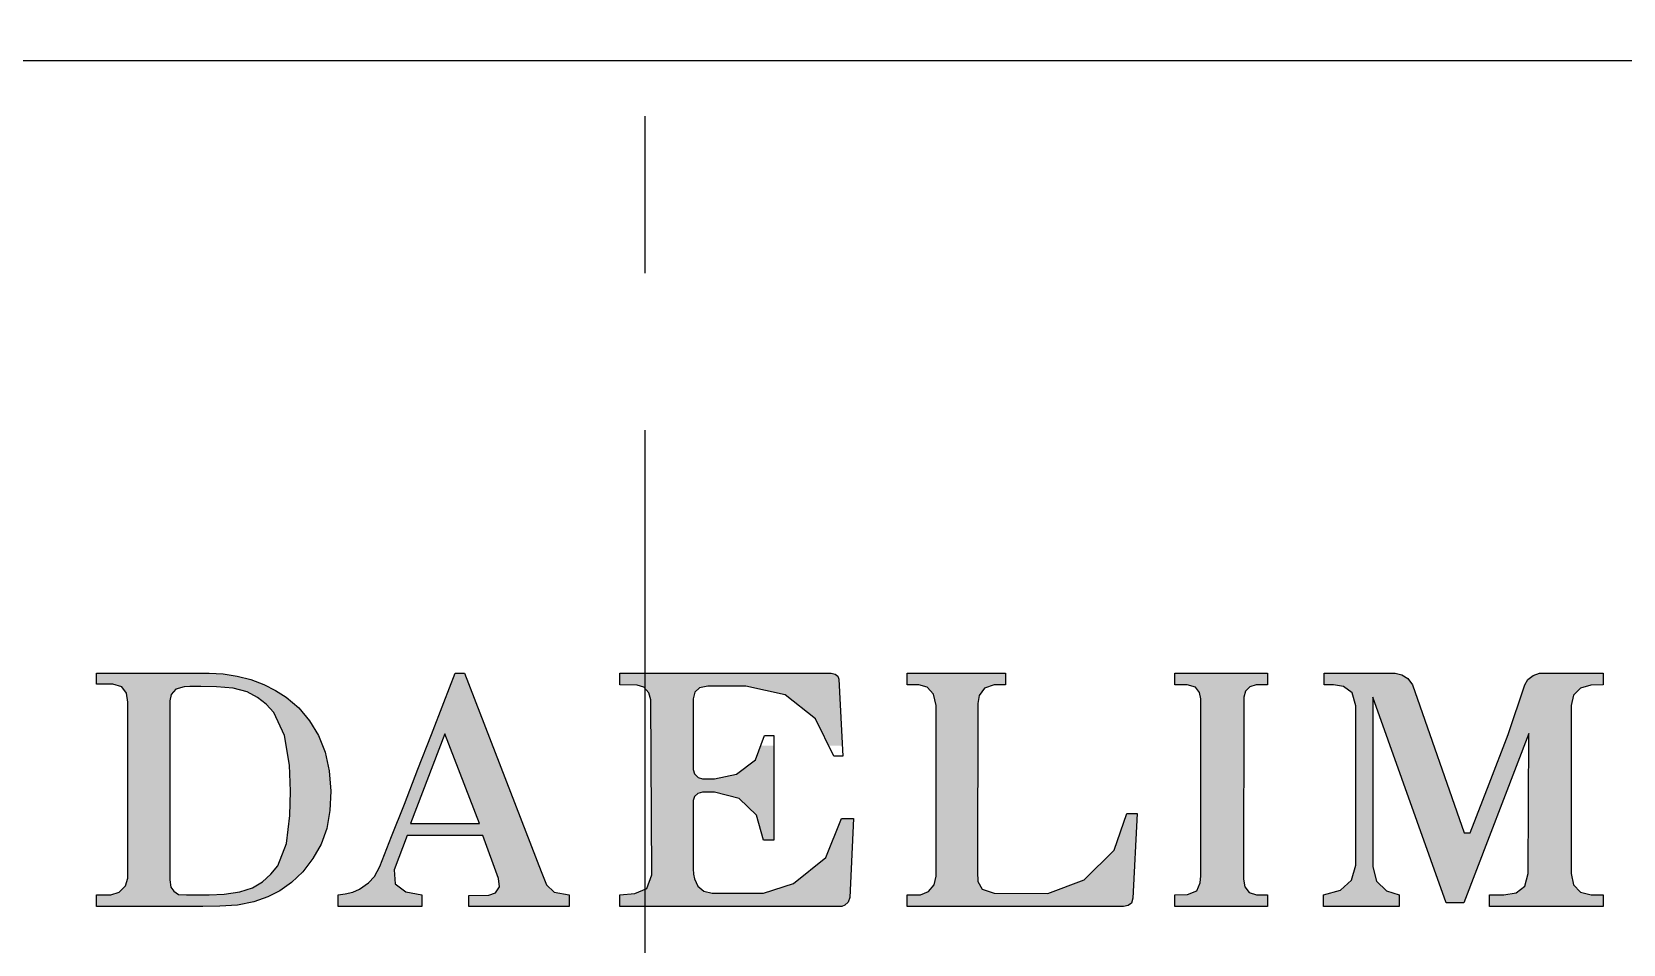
# Model space of a CAD drawing. Extents: x 39525 to 40119, y 15845 to 16265.
# Drawn here: x 39910.64 to 39928.39, y 16029.5 to 16039.67 of the extents above; entities that cross this region are included whole.
import ezdxf

# ---------------------------------------------------------------- set-up
doc = ezdxf.new("R2010")
doc.units = 0
doc.header["$LTSCALE"] = 7
doc.header["$MEASUREMENT"] = 0
doc.linetypes.add('CENTER', pattern=[2, 1.25, -0.25, 0.25, -0.25])
doc.linetypes.add('CENTER2', pattern=[1.125, 0.75, -0.125, 0.125, -0.125])
doc.layers.get('0').update_dxf_attribs({"color": 2, "linetype": 'CONTINUOUS'})
doc.layers.add('CENTER', color=1, linetype='CENTER2')
doc.layers.add('D', color=2, linetype='CONTINUOUS')

msp = doc.modelspace()

# ---------------------------------------------------------------- hatches: boundary and pattern name
at = {"layer": 'D'}
h = msp.add_hatch(color=256, dxfattribs=at)
h.paths.add_polyline_path([(39912.54845, 16029.92251), (39912.7388, 16029.92481), (39912.93759, 16029.93882), (39913.12052, 16029.97513), (39913.27354, 16030.03025), (39913.40769, 16030.09865), (39913.53837, 16030.18895), (39913.66472, 16030.30953), (39913.77528, 16030.45585), (39913.86773, 16030.61563), (39913.93287, 16030.79203), (39913.967, 16030.99146), (39913.97687, 16031.20706), (39913.96024, 16031.43494), (39913.9129, 16031.64203), (39913.88387, 16031.71478), (39913.47905, 16031.71474), (39913.51481, 16031.49804), (39913.52783, 16031.20901), (39913.52052, 16030.938), (39913.48194, 16030.62387), (39913.38707, 16030.37592), (39913.30784, 16030.28132), (39913.21381, 16030.19725), (39913.10494, 16030.13095), (39912.96223, 16030.08648), (39912.78947, 16030.06156), (39912.62093, 16030.05378), (39912.48823, 16030.05203), (39912.36928, 16030.05078), (39912.27939, 16030.05608), (39912.22573, 16030.09268), (39912.19329, 16030.13724), (39912.1824, 16030.21955), (39912.1824, 16031.7146), (39911.71365, 16031.71455), (39911.71365, 16030.23685), (39911.68668, 16030.15133), (39911.61764, 16030.08092), (39911.52426, 16030.05218), (39911.36376, 16030.05268), (39911.36376, 16029.92251)])
h.paths.add_polyline_path([(39912.1824, 16031.7146), (39912.1824, 16032.21521), (39912.19821, 16032.2853), (39912.24908, 16032.3458), (39912.34107, 16032.37169), (39912.40592, 16032.37303), (39912.47015, 16032.3739), (39912.52655, 16032.37422), (39912.70057, 16032.3716), (39912.88996, 16032.35582), (39913.046, 16032.31485), (39913.15852, 16032.25169), (39913.2554, 16032.17534), (39913.34269, 16032.08385), (39913.46065, 16031.82624), (39913.47905, 16031.71474), (39913.88387, 16031.71478), (39913.83862, 16031.82819), (39913.74069, 16031.9928), (39913.62063, 16032.13504), (39913.479, 16032.25522), (39913.36025, 16032.33104), (39913.22855, 16032.39638), (39913.08371, 16032.45057), (39912.93119, 16032.4907), (39912.77718, 16032.51458), (39912.6216, 16032.52247), (39911.36376, 16032.52247), (39911.36376, 16032.39865), (39911.54502, 16032.39819), (39911.6467, 16032.36997), (39911.69938, 16032.29785), (39911.71365, 16032.19803), (39911.71365, 16031.71455)])
h = msp.add_hatch(color=256, dxfattribs=at)
h.paths.add_polyline_path([(39915.84779, 16030.23598), (39915.85632, 16030.14211), (39915.8121, 16030.07429), (39915.73994, 16030.0471), (39915.51408, 16030.04584), (39915.51408, 16029.92251), (39916.63356, 16029.92251), (39916.63356, 16030.05083), (39916.46769, 16030.08032), (39916.38266, 16030.16563), (39916.32176, 16030.31106), (39915.77916, 16031.71498), (39915.29878, 16031.71493), (39915.63626, 16030.8462), (39914.86654, 16030.8462), (39915.19766, 16031.71492), (39915.05057, 16031.7149), (39914.94851, 16031.45133), (39914.79734, 16031.06324), (39914.65506, 16030.70183), (39914.52175, 16030.36723), (39914.46533, 16030.25817), (39914.39561, 16030.18452), (39914.29658, 16030.11458), (39914.22367, 16030.08322), (39914.13839, 16030.06183), (39914.05805, 16030.05083), (39914.05805, 16029.92251), (39914.99078, 16029.92251), (39914.99078, 16030.05083), (39914.81491, 16030.08532), (39914.6942, 16030.17574), (39914.68286, 16030.33139), (39914.8272, 16030.71475), (39915.67201, 16030.71475)])
h.paths.add_polyline_path([(39915.77916, 16031.71498), (39915.46705, 16032.52254), (39915.36394, 16032.52254), (39915.23651, 16032.19469), (39915.09808, 16031.83761), (39915.05057, 16031.7149), (39915.19766, 16031.71492), (39915.24774, 16031.84631), (39915.29878, 16031.71493)])
h = msp.add_hatch(color=256, dxfattribs=at)
h.paths.add_polyline_path([(39919.55451, 16029.92251), (39919.55451, 16030.61594), (39919.49478, 16030.4691), (39919.1368, 16030.17946), (39918.80164, 16030.07259), (39918.62032, 16030.07105), (39918.37936, 16030.06942), (39918.2289, 16030.07201), (39918.1375, 16030.09306), (39918.07018, 16030.14868), (39918.03151, 16030.23033), (39918.02257, 16030.28091), (39918.01715, 16030.34264), (39918.01532, 16030.41535), (39918.01532, 16031.10194), (39918.0309, 16031.14669), (39918.06866, 16031.18143), (39918.12114, 16031.19585), (39918.25366, 16031.19585), (39918.52918, 16031.12669), (39918.72209, 16030.93893), (39918.79981, 16030.66207), (39918.91791, 16030.66207), (39918.91791, 16031.71532), (39918.7712, 16031.7153), (39918.71271, 16031.55698), (39918.50134, 16031.39688), (39918.25366, 16031.34418), (39918.12285, 16031.34418), (39918.07318, 16031.3599), (39918.03247, 16031.39912), (39918.01532, 16031.45), (39918.01532, 16031.71522), (39917.54839, 16031.71517), (39917.55516, 16030.27596), (39917.50111, 16030.12288), (39917.36815, 16030.06686), (39917.19999, 16030.05265), (39917.19999, 16029.92251), (39918.02467, 16029.92251), (39918.84937, 16029.92251)])
h.paths.add_polyline_path([(39919.70875, 16029.93626), (39919.745, 16029.97237), (39919.76201, 16030.02318), (39919.8035, 16030.90338), (39919.67142, 16030.90338), (39919.55451, 16030.61594), (39919.55451, 16029.92251), (39919.67418, 16029.92251)])
h.paths.add_polyline_path([(39918.01532, 16031.71522), (39918.01532, 16032.23722), (39918.03541, 16032.31031), (39918.08881, 16032.358), (39918.17882, 16032.37789), (39918.60561, 16032.37789), (39919.04248, 16032.28247), (39919.38148, 16032.0137), (39919.52847, 16031.71538), (39919.55451, 16031.71538), (39919.55451, 16032.52247), (39917.19999, 16032.52247), (39917.19999, 16032.39234), (39917.39398, 16032.3905), (39917.46879, 16032.36526), (39917.52429, 16032.30501), (39917.54598, 16032.22633), (39917.54839, 16031.71517)])
msp.add_hatch(color=256, dxfattribs=at).paths.add_polyline_path([(39919.6786, 16031.7154), (39919.6407, 16032.45631), (39919.62911, 16032.48953), (39919.60147, 16032.5123), (39919.55451, 16032.52247), (39919.55451, 16031.71538)])
h = msp.add_hatch(color=256, dxfattribs=at)
h.paths.add_polyline_path([(39922.81694, 16029.92251), (39922.86833, 16029.93195), (39922.90374, 16029.96101), (39922.91862, 16030.01537), (39922.96713, 16030.95795), (39922.85316, 16030.95795), (39922.70967, 16030.55104), (39922.37751, 16030.21967), (39921.9725, 16030.06881), (39921.37259, 16030.07259), (39921.23897, 16030.11499), (39921.19235, 16030.20039), (39921.18699, 16030.31011), (39921.18887, 16031.71556), (39920.72604, 16031.71551), (39920.72691, 16030.26163), (39920.70368, 16030.16204), (39920.64148, 16030.09003), (39920.552, 16030.05253), (39920.40364, 16030.05265), (39920.40364, 16029.92251)])
h.paths.add_polyline_path([(39921.18887, 16031.71556), (39921.18949, 16032.18609), (39921.20455, 16032.2724), (39921.26564, 16032.35355), (39921.37431, 16032.39132), (39921.50121, 16032.39234), (39921.50121, 16032.52247), (39920.40364, 16032.52247), (39920.40364, 16032.39234), (39920.53182, 16032.39155), (39920.62447, 16032.3656), (39920.69747, 16032.28949), (39920.72578, 16032.16236), (39920.72604, 16031.71551)])
h = msp.add_hatch(color=256, dxfattribs=at)
h.paths.add_polyline_path([(39926.41232, 16029.96436), (39926.60995, 16029.96436), (39927.28205, 16031.71621), (39927.05546, 16031.71619), (39926.89167, 16031.28946), (39926.68114, 16030.74381), (39926.61396, 16030.74256), (39926.27341, 16031.7161), (39925.7858, 16031.71605)])
h.paths.add_polyline_path([(39926.27341, 16031.7161), (39926.03698, 16032.39199), (39925.98608, 16032.46178), (39925.91995, 16032.50462), (39925.84439, 16032.52247), (39925.05393, 16032.52247), (39925.05393, 16032.39234), (39925.15663, 16032.39347), (39925.26775, 16032.37408), (39925.36419, 16032.30285), (39925.4053, 16032.1595), (39925.40513, 16031.71601), (39925.59353, 16031.71603), (39925.59353, 16032.25363), (39925.7858, 16031.71605)])
h.paths.add_polyline_path([(39925.88932, 16029.92251), (39925.88932, 16030.05265), (39925.74588, 16030.09624), (39925.63671, 16030.20462), (39925.59332, 16030.36561), (39925.59353, 16030.67363), (39925.59353, 16031.71603), (39925.40513, 16031.71601), (39925.4046, 16030.38349), (39925.35665, 16030.21696), (39925.23388, 16030.1027), (39925.04499, 16030.05265), (39925.04499, 16029.92251)])
h.paths.add_polyline_path([(39928.16206, 16029.92251), (39928.16206, 16030.05265), (39928.02817, 16030.05308), (39927.91085, 16030.08165), (39927.83319, 16030.16234), (39927.80507, 16030.28903), (39927.80507, 16031.71627), (39927.33308, 16031.71622), (39927.32793, 16030.28903), (39927.28998, 16030.14882), (39927.19217, 16030.07297), (39927.05669, 16030.05093), (39926.89665, 16030.05265), (39926.89665, 16029.92251)])
h.paths.add_polyline_path([(39927.80507, 16031.71627), (39927.80507, 16032.1634), (39927.83287, 16032.2758), (39927.90943, 16032.35626), (39928.0245, 16032.38878), (39928.16206, 16032.39244), (39928.16206, 16032.52247), (39927.45427, 16032.52247), (39927.38404, 16032.49818), (39927.32458, 16032.452), (39927.28897, 16032.39164), (39927.1024, 16031.8385), (39927.05546, 16031.71619), (39927.28205, 16031.71621), (39927.33357, 16031.85049), (39927.33308, 16031.71622)])
h.paths.add_polyline_path([(39924.42214, 16029.92251), (39924.42214, 16030.05265), (39924.29707, 16030.0532), (39924.21443, 16030.07949), (39924.16796, 16030.1398), (39924.15343, 16030.22654), (39924.15579, 16031.71588), (39923.67559, 16031.71583), (39923.67559, 16030.2653), (39923.67015, 16030.18522), (39923.63238, 16030.09726), (39923.53012, 16030.05471), (39923.38694, 16030.05265), (39923.38694, 16029.92251)])
h.paths.add_polyline_path([(39924.15579, 16031.71588), (39924.15663, 16032.25318), (39924.17536, 16032.32047), (39924.22492, 16032.3712), (39924.29547, 16032.39143), (39924.42214, 16032.39234), (39924.42214, 16032.52247), (39923.38694, 16032.52247), (39923.38694, 16032.39234), (39923.52394, 16032.39143), (39923.61604, 16032.36645), (39923.66266, 16032.30641), (39923.67559, 16032.23667), (39923.67559, 16031.71583)])

# ---------------------------------------------------------------- linework, layer by layer
at = {"color": 7, "linetype": 'Continuous'}
msp.add_line((39895.17522, 16039.35013), (39939.72825, 16039.34996), dxfattribs=at)
at = {"color": 2}
for p, q in [((39911.36376, 16032.39865), (39911.36376, 16032.52247)), ((39911.36376, 16032.52247), (39912.6216, 16032.52247)), ((39912.6216, 16032.52247), (39912.77718, 16032.51458)), ((39912.77718, 16032.51458), (39912.93119, 16032.4907)), ((39912.93119, 16032.4907), (39913.08371, 16032.45057)), ((39915.23651, 16032.19469), (39915.36394, 16032.52254)), ((39915.36394, 16032.52254), (39915.46705, 16032.52254)), ((39915.46705, 16032.52254), (39916.32176, 16030.31106)), ((39917.19999, 16032.52247), (39919.55451, 16032.52247)), ((39917.19999, 16032.39234), (39917.19999, 16032.52247)), ((39919.55451, 16032.52247), (39919.60147, 16032.5123)), ((39919.60147, 16032.5123), (39919.62911, 16032.48953)), ((39919.62911, 16032.48953), (39919.6407, 16032.45631)), ((39920.40364, 16032.52247), (39921.50121, 16032.52247)), ((39920.40364, 16032.39234), (39920.40364, 16032.52247)), ((39921.50121, 16032.52247), (39921.50121, 16032.39234)), ((39923.38694, 16032.52247), (39924.42214, 16032.52247)), ((39923.38694, 16032.39234), (39923.38694, 16032.52247)), ((39924.42214, 16032.52247), (39924.42214, 16032.39234)), ((39925.05393, 16032.52247), (39925.84439, 16032.52247)), ((39925.05393, 16032.39234), (39925.05393, 16032.52247)), ((39925.84439, 16032.52247), (39925.91995, 16032.50462)), ((39925.91995, 16032.50462), (39925.98608, 16032.46178)), ((39927.32458, 16032.452), (39927.38404, 16032.49818)), ((39927.38404, 16032.49818), (39927.45427, 16032.52247)), ((39927.45427, 16032.52247), (39928.16206, 16032.52247)), ((39928.16206, 16032.52247), (39928.16206, 16032.39244)), ((39911.54502, 16032.39819), (39911.36376, 16032.39865)), ((39911.6467, 16032.36997), (39911.54502, 16032.39819)), ((39911.69938, 16032.29785), (39911.6467, 16032.36997)), ((39911.71365, 16032.19803), (39911.69938, 16032.29785)), ((39912.24908, 16032.3458), (39912.19821, 16032.2853)), ((39912.34107, 16032.37169), (39912.24908, 16032.3458)), ((39912.40592, 16032.37303), (39912.34107, 16032.37169)), ((39912.47015, 16032.3739), (39912.40592, 16032.37303)), ((39912.52655, 16032.37422), (39912.47015, 16032.3739)), ((39912.70057, 16032.3716), (39912.52655, 16032.37422)), ((39912.88996, 16032.35582), (39912.70057, 16032.3716)), ((39913.046, 16032.31485), (39912.88996, 16032.35582)), ((39913.15852, 16032.25169), (39913.046, 16032.31485)), ((39913.08371, 16032.45057), (39913.22855, 16032.39638)), ((39913.22855, 16032.39638), (39913.36025, 16032.33104)), ((39913.36025, 16032.33104), (39913.479, 16032.25522)), ((39917.39398, 16032.3905), (39917.19999, 16032.39234)), ((39917.46879, 16032.36526), (39917.39398, 16032.3905)), ((39917.52429, 16032.30501), (39917.46879, 16032.36526)), ((39917.54598, 16032.22633), (39917.52429, 16032.30501)), ((39918.03541, 16032.31031), (39918.01532, 16032.23722)), ((39918.08881, 16032.358), (39918.03541, 16032.31031)), ((39918.17882, 16032.37789), (39918.08881, 16032.358)), ((39918.60561, 16032.37789), (39918.17882, 16032.37789)), ((39919.04248, 16032.28247), (39918.60561, 16032.37789)), ((39919.6407, 16032.45631), (39919.68461, 16031.59789)), ((39920.53182, 16032.39155), (39920.40364, 16032.39234)), ((39920.62447, 16032.3656), (39920.53182, 16032.39155)), ((39920.69747, 16032.28949), (39920.62447, 16032.3656)), ((39921.26564, 16032.35355), (39921.20455, 16032.2724)), ((39921.37431, 16032.39132), (39921.26564, 16032.35355)), ((39921.50121, 16032.39234), (39921.37431, 16032.39132)), ((39923.52394, 16032.39143), (39923.38694, 16032.39234)), ((39923.61604, 16032.36645), (39923.52394, 16032.39143)), ((39923.66266, 16032.30641), (39923.61604, 16032.36645)), ((39923.67559, 16032.23667), (39923.66266, 16032.30641)), ((39924.17536, 16032.32047), (39924.15663, 16032.25318)), ((39924.22492, 16032.3712), (39924.17536, 16032.32047)), ((39924.29547, 16032.39143), (39924.22492, 16032.3712)), ((39924.42214, 16032.39234), (39924.29547, 16032.39143)), ((39925.15663, 16032.39347), (39925.05393, 16032.39234)), ((39925.26775, 16032.37408), (39925.15663, 16032.39347)), ((39925.36419, 16032.30285), (39925.26775, 16032.37408)), ((39925.4053, 16032.1595), (39925.36419, 16032.30285)), ((39925.98608, 16032.46178), (39926.03698, 16032.39199)), ((39926.03698, 16032.39199), (39926.61396, 16030.74256)), ((39927.1024, 16031.8385), (39927.28897, 16032.39164)), ((39927.28897, 16032.39164), (39927.32458, 16032.452)), ((39927.90943, 16032.35626), (39927.83287, 16032.2758)), ((39928.0245, 16032.38878), (39927.90943, 16032.35626)), ((39928.16206, 16032.39244), (39928.0245, 16032.38878)), ((39911.71365, 16030.23685), (39911.71365, 16032.19803)), ((39912.19821, 16032.2853), (39912.1824, 16032.21521)), ((39912.1824, 16032.21521), (39912.1824, 16030.21955)), ((39913.2554, 16032.17534), (39913.15852, 16032.25169)), ((39913.34269, 16032.08385), (39913.2554, 16032.17534)), ((39913.479, 16032.25522), (39913.62063, 16032.13504)), ((39913.62063, 16032.13504), (39913.74069, 16031.9928)), ((39915.09808, 16031.83761), (39915.23651, 16032.19469)), ((39917.55516, 16030.27596), (39917.54598, 16032.22633)), ((39918.01532, 16032.23722), (39918.01532, 16031.45)), ((39919.38148, 16032.0137), (39919.04248, 16032.28247)), ((39920.72578, 16032.16236), (39920.69747, 16032.28949)), ((39920.72691, 16030.26163), (39920.72578, 16032.16236)), ((39921.18949, 16032.18609), (39921.18699, 16030.31011)), ((39921.20455, 16032.2724), (39921.18949, 16032.18609)), ((39923.67559, 16030.2653), (39923.67559, 16032.23667)), ((39924.15663, 16032.25318), (39924.15343, 16030.22654)), ((39925.4046, 16030.38349), (39925.4053, 16032.1595)), ((39926.41232, 16029.96436), (39925.59353, 16032.25363)), ((39925.59353, 16032.25363), (39925.59353, 16030.67363)), ((39927.83287, 16032.2758), (39927.80507, 16032.1634)), ((39927.80507, 16032.1634), (39927.80507, 16030.28903)), ((39913.46065, 16031.82624), (39913.34269, 16032.08385)), ((39913.74069, 16031.9928), (39913.83862, 16031.82819)), ((39919.58636, 16031.59789), (39919.38148, 16032.0137)), ((39913.51481, 16031.49804), (39913.46065, 16031.82624)), ((39913.83862, 16031.82819), (39913.9129, 16031.64203)), ((39915.24774, 16031.84631), (39914.86654, 16030.8462)), ((39914.94851, 16031.45133), (39915.09808, 16031.83761)), ((39915.63626, 16030.8462), (39915.24774, 16031.84631)), ((39918.71271, 16031.55698), (39918.81265, 16031.82749)), ((39918.81265, 16031.82749), (39918.91791, 16031.82749)), ((39918.91791, 16031.82749), (39918.91791, 16030.66207)), ((39927.33357, 16031.85049), (39926.60995, 16029.96436)), ((39926.89167, 16031.28946), (39927.1024, 16031.8385)), ((39927.32793, 16030.28903), (39927.33357, 16031.85049)), ((39913.9129, 16031.64203), (39913.96024, 16031.43494)), ((39919.68461, 16031.59789), (39919.58636, 16031.59789)), ((39913.52783, 16031.20901), (39913.51481, 16031.49804)), ((39913.96024, 16031.43494), (39913.97687, 16031.20706)), ((39914.79734, 16031.06324), (39914.94851, 16031.45133)), ((39918.01532, 16031.45), (39918.03247, 16031.39912)), ((39918.50134, 16031.39688), (39918.71271, 16031.55698)), ((39918.03247, 16031.39912), (39918.07318, 16031.3599)), ((39918.07318, 16031.3599), (39918.12285, 16031.34418)), ((39918.12285, 16031.34418), (39918.25366, 16031.34418)), ((39918.25366, 16031.34418), (39918.50134, 16031.39688)), ((39926.68114, 16030.74381), (39926.89167, 16031.28946)), ((39913.52052, 16030.938), (39913.52783, 16031.20901)), ((39913.97687, 16031.20706), (39913.967, 16030.99146)), ((39914.65506, 16030.70183), (39914.79734, 16031.06324)), ((39918.0309, 16031.14669), (39918.01532, 16031.10194)), ((39918.01532, 16031.10194), (39918.01532, 16030.41535)), ((39918.06866, 16031.18143), (39918.0309, 16031.14669)), ((39918.12114, 16031.19585), (39918.06866, 16031.18143)), ((39918.25366, 16031.19585), (39918.12114, 16031.19585)), ((39918.52918, 16031.12669), (39918.25366, 16031.19585)), ((39918.72209, 16030.93893), (39918.52918, 16031.12669)), ((39913.48194, 16030.62387), (39913.52052, 16030.938)), ((39913.967, 16030.99146), (39913.93287, 16030.79203)), ((39918.79981, 16030.66207), (39918.72209, 16030.93893)), ((39919.49478, 16030.4691), (39919.67142, 16030.90338)), ((39919.67142, 16030.90338), (39919.8035, 16030.90338)), ((39919.8035, 16030.90338), (39919.76201, 16030.02318)), ((39922.70967, 16030.55104), (39922.85316, 16030.95795)), ((39922.85316, 16030.95795), (39922.96713, 16030.95795)), ((39922.96713, 16030.95795), (39922.91862, 16030.01537)), ((39913.93287, 16030.79203), (39913.86773, 16030.61563)), ((39914.52175, 16030.36723), (39914.65506, 16030.70183)), ((39914.8272, 16030.71475), (39914.68286, 16030.33139)), ((39915.67201, 16030.71475), (39914.8272, 16030.71475)), ((39914.86654, 16030.8462), (39915.63626, 16030.8462)), ((39915.84779, 16030.23598), (39915.67201, 16030.71475)), ((39926.61396, 16030.74256), (39926.68114, 16030.74381)), ((39913.38707, 16030.37592), (39913.48194, 16030.62387)), ((39913.86773, 16030.61563), (39913.77528, 16030.45585)), ((39918.91791, 16030.66207), (39918.79981, 16030.66207)), ((39922.37751, 16030.21967), (39922.70967, 16030.55104)), ((39925.59353, 16030.67363), (39925.59332, 16030.36561)), ((39913.30784, 16030.28132), (39913.38707, 16030.37592)), ((39913.77528, 16030.45585), (39913.66472, 16030.30953)), ((39914.46533, 16030.25817), (39914.52175, 16030.36723)), ((39918.01532, 16030.41535), (39918.01715, 16030.34264)), ((39919.1368, 16030.17946), (39919.49478, 16030.4691)), ((39925.35665, 16030.21696), (39925.4046, 16030.38349)), ((39925.59332, 16030.36561), (39925.63671, 16030.20462)), ((39911.68668, 16030.15133), (39911.71365, 16030.23685)), ((39912.1824, 16030.21955), (39912.19329, 16030.13724)), ((39913.10494, 16030.13095), (39913.21381, 16030.19725)), ((39913.21381, 16030.19725), (39913.30784, 16030.28132)), ((39913.53837, 16030.18895), (39913.40769, 16030.09865)), ((39913.66472, 16030.30953), (39913.53837, 16030.18895)), ((39914.29658, 16030.11458), (39914.39561, 16030.18452)), ((39914.39561, 16030.18452), (39914.46533, 16030.25817)), ((39914.68286, 16030.33139), (39914.6942, 16030.17574)), ((39914.6942, 16030.17574), (39914.81491, 16030.08532)), ((39915.85632, 16030.14211), (39915.84779, 16030.23598)), ((39916.32176, 16030.31106), (39916.38266, 16030.16563)), ((39917.50111, 16030.12288), (39917.55516, 16030.27596)), ((39918.01715, 16030.34264), (39918.02257, 16030.28091)), ((39918.02257, 16030.28091), (39918.03151, 16030.23033)), ((39918.03151, 16030.23033), (39918.07018, 16030.14868)), ((39918.80164, 16030.07259), (39919.1368, 16030.17946)), ((39920.70368, 16030.16204), (39920.72691, 16030.26163)), ((39921.18699, 16030.31011), (39921.19235, 16030.20039)), ((39921.19235, 16030.20039), (39921.23897, 16030.11499)), ((39921.9725, 16030.06881), (39922.37751, 16030.21967)), ((39923.63238, 16030.09726), (39923.67015, 16030.18522)), ((39923.67015, 16030.18522), (39923.67559, 16030.2653)), ((39924.15343, 16030.22654), (39924.16796, 16030.1398)), ((39925.23388, 16030.1027), (39925.35665, 16030.21696)), ((39925.63671, 16030.20462), (39925.74588, 16030.09624)), ((39927.28998, 16030.14882), (39927.32793, 16030.28903)), ((39927.80507, 16030.28903), (39927.83319, 16030.16234)), ((39911.36376, 16030.05268), (39911.52426, 16030.05218)), ((39911.36376, 16029.92255), (39911.36376, 16030.05268)), ((39911.52426, 16030.05218), (39911.61764, 16030.08092)), ((39911.61764, 16030.08092), (39911.68668, 16030.15133)), ((39912.19329, 16030.13724), (39912.22573, 16030.09268)), ((39912.22573, 16030.09268), (39912.27939, 16030.05608)), ((39912.27939, 16030.05608), (39912.36928, 16030.05078)), ((39912.36928, 16030.05078), (39912.48823, 16030.05203)), ((39912.48823, 16030.05203), (39912.62093, 16030.05378)), ((39912.62093, 16030.05378), (39912.78947, 16030.06156)), ((39912.78947, 16030.06156), (39912.96223, 16030.08648)), ((39912.96223, 16030.08648), (39913.10494, 16030.13095)), ((39913.27354, 16030.03025), (39913.12052, 16029.97513)), ((39913.40769, 16030.09865), (39913.27354, 16030.03025)), ((39914.05805, 16030.05083), (39914.13839, 16030.06183)), ((39914.05805, 16029.92251), (39914.05805, 16030.05083)), ((39914.13839, 16030.06183), (39914.22367, 16030.08322)), ((39914.22367, 16030.08322), (39914.29658, 16030.11458)), ((39914.81491, 16030.08532), (39914.99078, 16030.05083)), ((39914.99078, 16030.05083), (39914.99078, 16029.92251)), ((39915.51408, 16030.04584), (39915.73994, 16030.0471)), ((39915.51408, 16029.92251), (39915.51408, 16030.04584)), ((39915.73994, 16030.0471), (39915.8121, 16030.07429)), ((39915.8121, 16030.07429), (39915.85632, 16030.14211)), ((39916.38266, 16030.16563), (39916.46769, 16030.08032)), ((39916.46769, 16030.08032), (39916.63356, 16030.05083)), ((39916.63356, 16030.05083), (39916.63356, 16029.92251)), ((39917.19999, 16030.05265), (39917.36815, 16030.06686)), ((39917.19999, 16029.92251), (39917.19999, 16030.05265)), ((39917.36815, 16030.06686), (39917.50111, 16030.12288)), ((39918.07018, 16030.14868), (39918.1375, 16030.09306)), ((39918.1375, 16030.09306), (39918.2289, 16030.07201)), ((39918.2289, 16030.07201), (39918.37936, 16030.06942)), ((39918.37936, 16030.06942), (39918.62032, 16030.07105)), ((39918.62032, 16030.07105), (39918.80164, 16030.07259)), ((39919.76201, 16030.02318), (39919.745, 16029.97237)), ((39920.40364, 16030.05265), (39920.552, 16030.05253)), ((39920.40364, 16029.92251), (39920.40364, 16030.05265)), ((39920.552, 16030.05253), (39920.64148, 16030.09003)), ((39920.64148, 16030.09003), (39920.70368, 16030.16204)), ((39921.23897, 16030.11499), (39921.37259, 16030.07259)), ((39921.37259, 16030.07259), (39921.9725, 16030.06881)), ((39922.91862, 16030.01537), (39922.90374, 16029.96101)), ((39923.38694, 16030.05265), (39923.53012, 16030.05471)), ((39923.38694, 16029.92251), (39923.38694, 16030.05265)), ((39923.53012, 16030.05471), (39923.63238, 16030.09726)), ((39924.16796, 16030.1398), (39924.21443, 16030.07949)), ((39924.21443, 16030.07949), (39924.29707, 16030.0532)), ((39924.29707, 16030.0532), (39924.42214, 16030.05265)), ((39924.42214, 16030.05265), (39924.42214, 16029.92251)), ((39925.04499, 16030.05265), (39925.23388, 16030.1027)), ((39925.04499, 16029.92251), (39925.04499, 16030.05265)), ((39925.74588, 16030.09624), (39925.88932, 16030.05265)), ((39925.88932, 16030.05265), (39925.88932, 16029.92251)), ((39926.89665, 16030.05265), (39927.05669, 16030.05093)), ((39926.89665, 16029.92251), (39926.89665, 16030.05265)), ((39927.05669, 16030.05093), (39927.19217, 16030.07297)), ((39927.19217, 16030.07297), (39927.28998, 16030.14882)), ((39927.83319, 16030.16234), (39927.91085, 16030.08165)), ((39927.91085, 16030.08165), (39928.02817, 16030.05308)), ((39928.02817, 16030.05308), (39928.16206, 16030.05265)), ((39928.16206, 16030.05265), (39928.16206, 16029.92251)), ((39912.54845, 16029.92251), (39911.36376, 16029.92251)), ((39912.7388, 16029.92481), (39912.54845, 16029.92251)), ((39912.93759, 16029.93882), (39912.7388, 16029.92481)), ((39913.12052, 16029.97513), (39912.93759, 16029.93882)), ((39914.99078, 16029.92251), (39914.05805, 16029.92251)), ((39916.63356, 16029.92251), (39915.51408, 16029.92251)), ((39918.02467, 16029.92251), (39917.19999, 16029.92251)), ((39918.84937, 16029.92251), (39918.02467, 16029.92251)), ((39919.67418, 16029.92251), (39918.84937, 16029.92251)), ((39919.70875, 16029.93626), (39919.67418, 16029.92251)), ((39919.745, 16029.97237), (39919.70875, 16029.93626)), ((39922.81694, 16029.92251), (39920.40364, 16029.92251)), ((39922.86833, 16029.93195), (39922.81694, 16029.92251)), ((39922.90374, 16029.96101), (39922.86833, 16029.93195)), ((39924.42214, 16029.92251), (39923.38694, 16029.92251)), ((39925.88932, 16029.92251), (39925.04499, 16029.92251)), ((39926.60995, 16029.96436), (39926.41232, 16029.96436)), ((39928.16206, 16029.92251), (39926.89665, 16029.92251))]:
    msp.add_line(p, q, dxfattribs=at)
at = {"layer": 'CENTER', "linetype": 'CENTER'}
msp.add_line((39917.47822, 16161.22897), (39917.47822, 15995.55158), dxfattribs=at)

doc.saveas('drawing.dxf')
